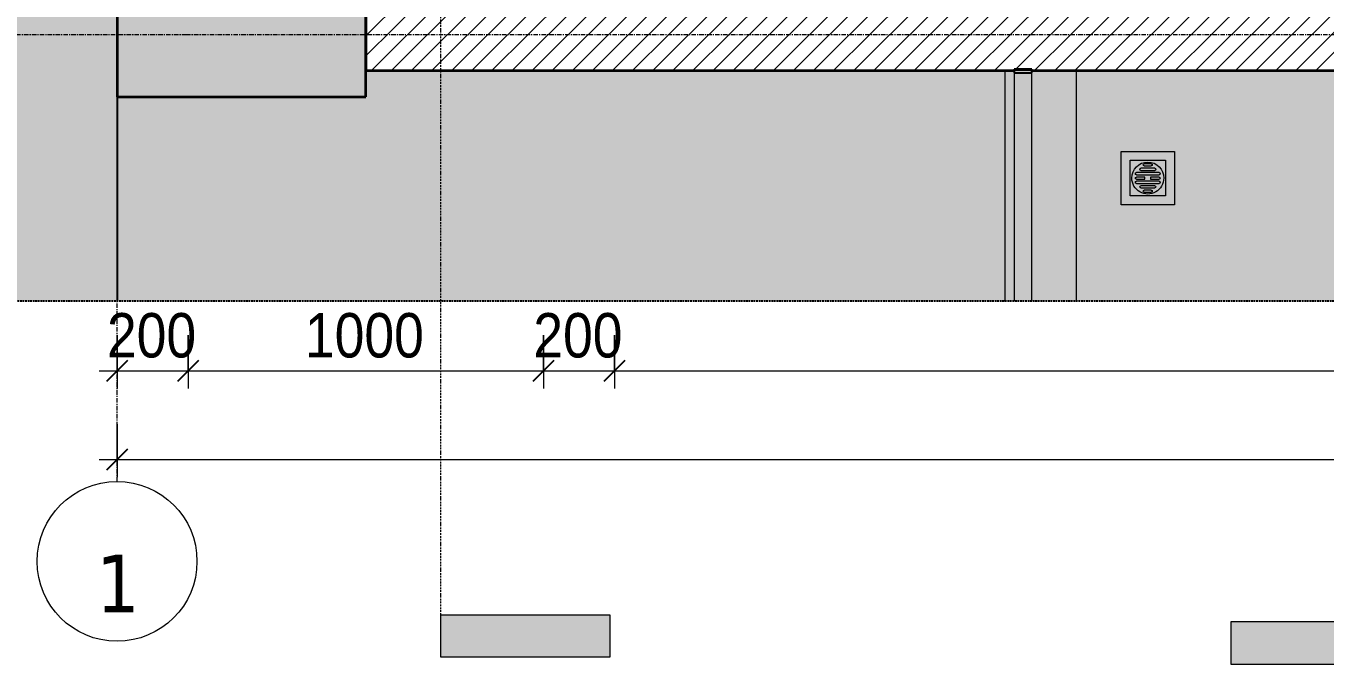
# Model space of a CAD drawing. Header units: millimetres. Extents: x 31499 to 223976, y 3719 to 80291.
# Drawn here: x 33396 to 37053, y 68165 to 69962 of the extents above; entities that cross this region are included whole.
import ezdxf

# ---------------------------------------------------------------- set-up
doc = ezdxf.new("R2010")
doc.units = ezdxf.units.MM
for name, pattern in [('Dash - Tight', [4.5, 3, -1.5]), ('Dash Dot 3_16_', [7.9375, 4.7625, -1.5875, 0, -1.5875]), ('Grid Line', [22.225, 12.7, -3.175, 3.175, -3.175]), ('Hidden', [7.14375, 4.7625, -2.38125])]:
    doc.linetypes.add(name, pattern=pattern)
for name, color, linetype, lineweight in [('0-1', 7, 'Continuous', 5), ('A-ANNO-DIMS', 211, 'Continuous', 9), ('A-ANNO-DIMS-50', 211, 'Continuous', 9), ('A-DETL-GENF-3', 92, 'Dash - Tight', 18), ('A-DETL-GENF-4', 92, 'Hidden', 25), ('A-DETL-GENF-5', 9, 'Continuous', 18), ('A-DETL-MEDM', 33, 'Continuous', 35), ('A-DETL-THIN', 151, 'Continuous', 18), ('A-FLOR-HRAL', 11, 'Continuous', 18), ('A-FLOR-HRAL-1', 9, 'Continuous', 18), ('A-FLOR-HRAL-2', 90, 'Continuous', 25), ('A-FLOR-HRAL-3', 31, 'Continuous', 25), ('A-WALL-4', 9, 'Continuous', 18), ('A-WALL-7', 113, 'Continuous', 35), ('A-WALL-PATT-2', 111, 'Continuous', 18), ('G-ANNO-SYMB', 111, 'Continuous', 9), ('G-ANNO-SYMB-1', 111, 'Dash Dot 3_16_', 18), ('G-IMPT', 8, 'Continuous', 18), ('M-EQPM', 50, 'Continuous', 18), ('M-EQPM-1', 50, 'Continuous', 25), ('S-COLS-5', 10, 'Continuous', 35), ('S-COLS-6', 254, 'Continuous', 35), ('S-GRID-1', 1, 'Grid Line', 9), ('S-GRID-IDEN', 1, 'Continuous', 9)]:
    doc.layers.add(name, color=color, linetype=linetype, lineweight=lineweight)
doc.layers.add('A-DETL-GENF-2', color=7, linetype='Continuous', lineweight=18, transparency=0.2)
doc.styles.add('Tahoma_B', font='tahomabd.ttf', dxfattribs={"height": 162.5})
doc.styles.add('UTM Avo', font='', dxfattribs={"width": 0.9, "height": 125})
doc.styles.get('UTM Avo').set_extended_font_data('UTM Avo')
doc.dimstyles.new('1_Dim_chi_tiet_2_5', dxfattribs={"dimscale": 304.8, "dimtxt": 124.912619, "dimasz": 0.19685, "dimexe": 0.164042, "dimexo": 0.0625, "dimgap": 0.016404, "dimtad": 1, "dimdec": 0, "dimrnd": 5, "dimzin": 0, "dimdsep": 46, "dimtxsty": 'UTM Avo', "dimblk1": 'OBLIQUE', "dimblk2": 'OBLIQUE', "dimsah": 1, "dimcen": 0.09, "dimdle": 0.164042, "dimazin": 0, "dimtfac": 1, "dimtdec": 4, "dimtix": 1, "dimtmove": 0, "dimatfit": 3, "dimfxl": 0.328084, "dimfxlon": 1, "dimtvp": 1, "dimtolj": 1, "dimtzin": 0, "dimarcsym": 2})

# ---------------------------------------------------------------- blocks, each defined once
blk = doc.blocks.new('NCV_TKTC_KET CAU_rvt-1-TKCS_CĂN HỘ LOẠI 2A - MẶT BẰNG')
at = {"layer": 'S-COLS-5'}
for p, q in [((33652.6, 70111.9), (33652.6, 69761.9)), ((34352.6, 69761.9), (34352.6, 69836.9)), ((33652.6, 69761.9), (34352.6, 69761.9))]:
    blk.add_line(p, q, dxfattribs=at)
at = {"layer": 'S-COLS-6'}
blk.add_line((34352.6, 69836.9), (34352.6, 70111.9), dxfattribs=at)
blk = doc.blocks.new('Railing - 50 x 10mm-901205-TKCS_CĂN HỘ LOẠI 2A - MẶT BẰNG')
at = {"layer": 'A-FLOR-HRAL-2'}
for p, q in [((25, 5), (-25, 5)), ((-25, 5), (-25, 1.6)), ((25, 1.6), (25, 5))]:
    blk.add_line(p, q, dxfattribs=at)
at = {"layer": 'A-FLOR-HRAL-3'}
for p, q in [((-25, 1.6), (-25, -5)), ((25, -5), (25, 1.6)), ((-25, -5), (25, -5))]:
    blk.add_line(p, q, dxfattribs=at)
blk = doc.blocks.new('Railing - Railing-883693-TKCS_CĂN HỘ LOẠI 2A - MẶT BẰNG')
at = {"layer": 'A-FLOR-HRAL-1'}
for p, q in [((13269.1, 60569.6), (13269.1, 59926.3)), ((13319.1, 59926.3), (13319.1, 60569.6))]:
    blk.add_line(p, q, dxfattribs=at)
blk.add_blockref('Railing - 50 x 10mm-901205-TKCS_CĂN HỘ LOẠI 2A - MẶT BẰNG', (13294.1, 60574.6))
blk = doc.blocks.new('NCV_TKTC_TANG 2_rvt-1-TKCS_CĂN HỘ LOẠI 2A - MẶT BẰNG')
at = {"layer": 'A-WALL-4'}
for p, q in [((36152.6, 69186.9), (36152.6, 69836.9)), ((36352.6, 69836.9), (36352.6, 69186.9))]:
    blk.add_line(p, q, dxfattribs=at)
at = {"layer": 'A-FLOR-HRAL'}
blk.add_blockref('Railing - Railing-883693-TKCS_CĂN HỘ LOẠI 2A - MẶT BẰNG', (22908.5, 9260.7), dxfattribs=at)
blk = doc.blocks.new('TKTC_XREF_251221_MB TANG 2-7 - TKTC_XREF_260130_MB TANG 2-5_dwg_THU NUOC - THU NUOC-444531-TKCS_MB TẦNG 1-V10-TKCS_CĂN HỘ LOẠI 2A - MẶT BẰNG')
at = {"layer": 'G-IMPT'}
for p, q in [((-23.3, 10.8), (40.9, 10.8)), ((40.9, 4.8), (-23.3, 4.8)), ((-11, 23.3), (28.5, 23.3)), ((28.5, 17.3), (-11, 17.3)), ((-1.1, 35.6), (18.5, 35.6)), ((18.5, 29.6), (-1.1, 29.6)), ((-23.3, -13.6), (40.9, -13.6)), ((40.9, -19.6), (-23.3, -19.6)), ((-11, -26.1), (28.5, -26.1)), ((28.5, -32.1), (-11, -32.1)), ((-1.1, -38.5), (18.5, -38.5)), ((18.5, -44.5), (-1.1, -44.5))]:
    blk.add_line(p, q, dxfattribs=at)
at = {"layer": 'G-IMPT', "flags": 128}
for points in [[(83.7, -79.4), (83.7, 70.6), (-66.3, 70.6), (-66.3, -79.4)], [(58.7, -54.4), (58.7, 45.6), (-41.3, 45.6), (-41.3, -54.4)]]:
    blk.add_lwpolyline(points, close=True, dxfattribs=at)
for points in [[(-23.3, -1.2), (0.7, -1.2), (0.7, -7.2), (-23.3, -7.2)], [(40.9, -7.2), (16.7, -7.2), (16.7, -1.2), (40.9, -1.2)]]:
    blk.add_lwpolyline(points, dxfattribs=at)
at = {"layer": 'G-IMPT'}
for centre, radius, start, end in [((8.7, -4.4), 45, 360, 180), ((8.7, -4.4), 45, 360, 180), ((-23.3, 7.8), 3, 90, 270), ((-11, 20.3), 3, 90, 270), ((-1.1, 32.6), 3, 90, 270), ((18.5, 32.6), 3, 270, 90), ((28.5, 20.3), 3, 270, 90), ((40.9, 7.8), 3, 270, 90), ((8.7, -4.4), 45, 180, 360), ((8.7, -4.4), 45, 180, 360), ((-23.3, -4.2), 3, 90, 270), ((-23.3, -16.6), 3, 90, 270), ((-11, -29.1), 3, 90, 270), ((28.5, -29.1), 3, 270, 90), ((40.9, -4.2), 3, 270, 90), ((40.9, -16.6), 3, 270, 90), ((-1.1, -41.5), 3, 90, 270), ((18.5, -41.5), 3, 270, 90)]:
    blk.add_arc(centre, radius, start, end, dxfattribs=at)
blk = doc.blocks.new('TKTC_XREF_251221_MB TANG 2-7 - TKTC_XREF_251221_MB TANG 2-7-2039446-TKCS_CĂN HỘ LOẠI 2A - MẶT BẰNG')
at = {"layer": 'M-EQPM-1'}
blk.add_line((0, 52525), (0, 51950), dxfattribs=at)
at = {"extrusion": (0, 0, -1), "zscale": -1, "rotation": 180}
blk.add_blockref('TKTC_XREF_251221_MB TANG 2-7 - TKTC_XREF_260130_MB TANG 2-5_dwg_THU NUOC - THU NUOC-444531-TKCS_MB TẦNG 1-V10-TKCS_CĂN HỘ LOẠI 2A - MẶT BẰNG', (-2892.4, 52292.3), dxfattribs=at)
blk = doc.blocks.new('BORDER VIEW - BORDER VIEW-3749566-TKCS_CĂN HỘ LOẠI 2A - MẶT BẰNG')
at = {"layer": 'A-DETL-GENF-4'}
blk.add_line((9825.9, 0), (150, 0), dxfattribs=at)
blk = doc.blocks.new('Grid - M_Grid Head - Circle-353313-TKCS_CĂN HỘ LOẠI 2A - MẶT BẰNG')
at = {"layer": 'S-GRID-IDEN'}
blk.add_circle((0, 0), 4.5, dxfattribs=at)
blk = doc.blocks.new('Section - 3_32_ x 3_8_-4701953-TKCS_CĂN HỘ LOẠI 2A - MẶT BẰNG')
at = {"layer": 'G-ANNO-SYMB'}
blk.add_hatch(color=256, dxfattribs=at).paths.add_polyline_path([(0, 9.525), (0, 0), (-2.38125, 0), (-2.38125, 9.525)])
for p, q in [((0, 9.525), (-2.38125, 9.525)), ((-2.38125, 9.525), (-2.38125, 0)), ((0, 0), (0, 9.525)), ((-2.38125, 0), (0, 0))]:
    blk.add_line(p, q, dxfattribs=at)
blk = doc.blocks.new('DIMBLOCK20-TKCS_CĂN HỘ LOẠI 2A - MẶT BẰNG')
at = {"layer": 'A-ANNO-DIMS-50'}
for p, q in [((33652.6, 68840.8), (33652.6, 68690.8)), ((33652.6, 68740.8), (33652.6, 68840.8)), ((42052.6, 68840.8), (42052.6, 68690.8)), ((42052.6, 68740.8), (42052.6, 68840.8)), ((33602.6, 68740.8), (42052.6, 68740.8))]:
    blk.add_line(p, q, dxfattribs=at)
at = {"layer": 'A-ANNO-DIMS-50', "lineweight": 25}
for p, q in [((33652.6, 68740.8), (33622.6, 68710.8)), ((33652.6, 68740.8), (33682.6, 68770.8)), ((42052.6, 68740.8), (42022.6, 68710.8)), ((42052.6, 68740.8), (42082.6, 68770.8))]:
    blk.add_line(p, q, dxfattribs=at)
at = {"layer": 'A-ANNO-DIMS-50', "color": 0, "insert": (37681.4, 68903.2), "char_height": 125, "width": 410.824, "attachment_point": 1, "line_spacing_factor": 1.110334, "style": 'UTM Avo'}
blk.add_mtext('8400', dxfattribs=at)
blk = doc.blocks.new('_Oblique')
at = {"color": 0, "linetype": 'ByBlock', "lineweight": -2}
blk.add_line((-0.5, -0.5), (0.5, 0.5), dxfattribs=at)
blk = doc.blocks.new('DIMBLOCK58-TKCS_CĂN HỘ LOẠI 2A - MẶT BẰNG')
at = {"layer": 'A-ANNO-DIMS-50'}
for p, q in [((33652.6, 69090.8), (33652.6, 68940.8)), ((33652.6, 68990.8), (33652.6, 69090.8)), ((33852.6, 69090.8), (33852.6, 68940.8)), ((33852.6, 68990.8), (33852.6, 69090.8)), ((33602.6, 68990.8), (33852.6, 68990.8))]:
    blk.add_line(p, q, dxfattribs=at)
at = {"layer": 'A-ANNO-DIMS-50', "lineweight": 25}
for p, q in [((33652.6, 68990.8), (33682.6, 69020.8)), ((33852.6, 68990.8), (33882.6, 69020.8)), ((33652.6, 68990.8), (33622.6, 68960.8)), ((33852.6, 68990.8), (33822.6, 68960.8))]:
    blk.add_line(p, q, dxfattribs=at)
at = {"layer": 'A-ANNO-DIMS-50', "color": 0, "insert": (33624.2, 69153.2), "char_height": 125, "width": 308.118, "attachment_point": 1, "line_spacing_factor": 1.110334, "style": 'UTM Avo'}
blk.add_mtext('200', dxfattribs=at)
blk = doc.blocks.new('DIMBLOCK59-TKCS_CĂN HỘ LOẠI 2A - MẶT BẰNG')
at = {"layer": 'A-ANNO-DIMS-50'}
for p, q in [((33852.6, 69090.8), (33852.6, 68940.8)), ((33852.6, 68990.8), (33852.6, 69090.8)), ((34852.6, 69090.8), (34852.6, 68940.8)), ((34852.6, 68990.8), (34852.6, 69090.8)), ((33852.6, 68990.8), (34852.6, 68990.8))]:
    blk.add_line(p, q, dxfattribs=at)
at = {"layer": 'A-ANNO-DIMS-50', "lineweight": 25}
for p, q in [((33852.6, 68990.8), (33882.6, 69020.8)), ((34852.6, 68990.8), (34882.6, 69020.8)), ((33852.6, 68990.8), (33822.6, 68960.8)), ((34852.6, 68990.8), (34822.6, 68960.8))]:
    blk.add_line(p, q, dxfattribs=at)
at = {"layer": 'A-ANNO-DIMS-50', "color": 0, "insert": (34181.4, 69153.2), "char_height": 125, "width": 410.824, "attachment_point": 1, "line_spacing_factor": 1.110334, "style": 'UTM Avo'}
blk.add_mtext('1000', dxfattribs=at)
blk = doc.blocks.new('DIMBLOCK60-TKCS_CĂN HỘ LOẠI 2A - MẶT BẰNG')
at = {"layer": 'A-ANNO-DIMS-50'}
for p, q in [((34852.6, 69090.8), (34852.6, 68940.8)), ((34852.6, 68990.8), (34852.6, 69090.8)), ((35052.6, 69090.8), (35052.6, 68940.8)), ((35052.6, 68990.8), (35052.6, 69090.8)), ((34852.6, 68990.8), (35052.6, 68990.8))]:
    blk.add_line(p, q, dxfattribs=at)
at = {"layer": 'A-ANNO-DIMS-50', "lineweight": 25}
for p, q in [((34852.6, 68990.8), (34882.6, 69020.8)), ((35052.6, 68990.8), (35082.6, 69020.8)), ((34852.6, 68990.8), (34822.6, 68960.8)), ((35052.6, 68990.8), (35022.6, 68960.8))]:
    blk.add_line(p, q, dxfattribs=at)
at = {"layer": 'A-ANNO-DIMS-50', "color": 0, "insert": (34824.2, 69153.2), "char_height": 125, "width": 308.118, "attachment_point": 1, "line_spacing_factor": 1.110334, "style": 'UTM Avo'}
blk.add_mtext('200', dxfattribs=at)
blk = doc.blocks.new('DIMBLOCK61-TKCS_CĂN HỘ LOẠI 2A - MẶT BẰNG')
at = {"layer": 'A-ANNO-DIMS-50'}
for p, q in [((35052.6, 69090.8), (35052.6, 68940.8)), ((35052.6, 68990.8), (35052.6, 69090.8)), ((41852.6, 69090.8), (41852.6, 68940.8)), ((41852.6, 68990.8), (41852.6, 69090.8)), ((35052.6, 68990.8), (41852.6, 68990.8))]:
    blk.add_line(p, q, dxfattribs=at)
at = {"layer": 'A-ANNO-DIMS-50', "lineweight": 25}
for p, q in [((35052.6, 68990.8), (35082.6, 69020.8)), ((41852.6, 68990.8), (41882.6, 69020.8)), ((35052.6, 68990.8), (35022.6, 68960.8)), ((41852.6, 68990.8), (41822.6, 68960.8))]:
    blk.add_line(p, q, dxfattribs=at)
at = {"layer": 'A-ANNO-DIMS-50', "color": 0, "insert": (38281.4, 69153.2), "char_height": 125, "width": 410.824, "attachment_point": 1, "line_spacing_factor": 1.110334, "style": 'UTM Avo'}
blk.add_mtext('6800', dxfattribs=at)

msp = doc.modelspace()

# ---------------------------------------------------------------- hatches: boundary and pattern name
at = {"layer": 'A-DETL-GENF-2'}
h = msp.add_hatch(color=256, dxfattribs=at)
h.paths.add_polyline_path([(38862.6, 69186.9), (42878.4, 69186.9), (42917.2, 69192.1), (42953.4, 69207), (42984.5, 69230.9), (43008.3, 69261.9), (43023.3, 69298.1), (43028.4, 69336.9), (43028.4, 78671.9), (43023.3, 78710.7), (43008.3, 78746.9), (42984.5, 78778), (42953.4, 78801.8), (42917.2, 78816.8), (42878.4, 78821.9), (33202.6, 78821.9), (33163.7, 78816.8), (33127.6, 78801.8), (33096.5, 78778), (33072.7, 78746.9), (33057.7, 78710.7), (33052.6, 78668.1), (33052.6, 69336.9), (33057.7, 69298.1), (33072.7, 69261.9), (33096.5, 69230.9), (33127.6, 69207), (33163.7, 69192.1), (33202.6, 69186.9), (38852.6, 69186.9)])
h.paths.add_polyline_path([(37495.5, 69694.2), (37483, 69695.9), (37471.4, 69700.7), (37461.4, 69708.3), (37453.7, 69718.3), (37448.9, 69729.9), (37447.3, 69742.4), (37450.5, 69742.4), (37452.3, 69729.9), (37457.7, 69718.3), (37463.6, 69710.6), (37473, 69703.4), (37483.8, 69698.9), (37495.5, 69697.4), (37507.9, 69699.2), (37519.5, 69704.6), (37527.3, 69710.6), (37534.4, 69719.9), (37538.9, 69730.7), (37540.5, 69742.4), (37543.6, 69742.4), (37542, 69729.9), (37537.2, 69718.3), (37529.5, 69708.3), (37518, 69700), (37507.1, 69695.7), (37503.3, 69695.2)])
h.paths.add_polyline_path([(38042.6, 69761.9), (37552.6, 69761.9), (37552.6, 69836.9), (34352.6, 69836.9), (34352.6, 69761.9), (33652.6, 69761.9), (33652.6, 76536.9), (36152.6, 76536.9), (36152.6, 78036.9), (34052.6, 78036.9), (34052.6, 77886.9), (33652.6, 77886.9), (33652.6, 78238.6), (42252.6, 78238.6), (42252.6, 78640.2), (42652.6, 78640.2), (42652.2, 74516.9), (42052.6, 74516.9), (42052.6, 69836.9), (38852.6, 69836.9), (38852.6, 69761.9), (38052.6, 69761.9)])
h.paths.add_polyline_path([(42369, 73111.9), (42252.6, 73111.9), (42252.6, 73311.9), (42652.6, 73311.9), (42652.6, 73111.9), (42472.5, 73111.9)])
at = {"layer": 'A-DETL-GENF-5'}
h = msp.add_hatch(dxfattribs=at)
h.set_pattern_fill('FP_2', color=256, style=0, pattern_type=2)
h.set_pattern_definition([(50, (0, 0), (364.3679, -31.8783), [38.1, -419.1]), (355, (0, 0), (-70.4859, 382.1133), [30.48, -335.28]), (100.451, (30.36, -2.66), (293.885, 350.2334), [32.38, -356.18]), (46.184, (0, 101.6), (542.1585, -84.0858), [57.15, -628.65]), (96.636, (45.2, 94.6), (474.805, 494.8554), [48.57, -534.27]), (351.184, (0, 101.6), (474.8102, 494.85), [45.72, -502.92]), (21, (50.8, 76.2), (303.2285, -204.5305), [38.1, -419.1]), (326, (50.8, 76.2), (123.6039, 368.376), [30.48, -335.28]), (71.451, (76.07, 59.16), (426.8341, 163.8427), [32.38, -356.18]), (37.5, (0, 0), (6.17665, 169.11015), [3.353, -327.863, 3.353, -337.007, -336.55]), (37.5, (0, 0), (6.17665, 169.11015), [-671.576, 3.353, -333.197]), (7.5, (0, 0), (133.63888, 200.3615), [3.353, -190.703, 3.353, -320.243, -128.27]), (7.5, (0, 0), (133.63888, 200.3615), [-517.652, 3.353, -124.917]), (327.5, (-113.28, 0), (271.18182, -11.45836), [3.353, -123.647, 3.353, -392.887, -525.78]), (327.5, (-113.28, 0), (271.18182, -11.45836), [-523.24, 3.353, -522.427]), (317.5, (-164.08, 0), (296.2585, 50.85285), [3.353, -161.747, 3.353, -259.791, -373.38]), (317.5, (-164.08, 0), (296.2585, 50.85285), [-428.244, 3.353, -370.027]), (45, (0, 0), (-125.7236, 125.7236), []), (45, (0, 190.5), (-125.7236, 125.7236), [])])
h.paths.add_polyline_path([(38052.6, 69761.9), (38852.6, 69762), (38852.6, 70111.9), (37552.7, 70111.9), (37552.7, 69761.9), (37683.7, 69761.9)])
h.paths.add_polyline_path([(33677.6, 69761.9), (34352.6, 69761.9), (34352.6, 70111.9), (33652.6, 70111.9), (33652.6, 69761.9)])
h.paths.add_polyline_path([(41852.6, 69836.9), (42052.6, 69836.9), (42052.6, 70036.9), (41852.6, 70036.9), (41852.6, 69963.7)])
h.paths.add_polyline_path([(42052.6, 71936.9), (42052.6, 72136.9), (41852.6, 72136.9), (41852.6, 71936.9), (41884.8, 71936.9)])
h.paths.add_polyline_path([(34352.6, 73039), (34352.6, 73386.9), (33652.6, 73386.9), (33652.6, 73039), (33852.6, 73039)])
h.paths.add_polyline_path([(36952.6, 73236.9), (37052.6, 73236.9), (37052.6, 73436.9), (36952.6, 73436.9), (36952.6, 73336.9)])
h.paths.add_polyline_path([(38052.6, 73236.9), (38152.6, 73236.9), (38152.6, 73436.9), (38052.6, 73436.9), (38052.6, 73336.9)])
h.paths.add_polyline_path([(39952.6, 73236.9), (40052.6, 73236.9), (40052.6, 73436.9), (39952.6, 73436.9), (39952.6, 73273.5)])
h.paths.add_polyline_path([(42652.2, 74516.9), (42653, 74516.9), (42652.6, 74916.9), (42452.6, 74916.9), (42452.6, 74516.9)])
h.paths.add_polyline_path([(38152.6, 76336.9), (38152.6, 76536.9), (38052.6, 76536.9), (38052.6, 76336.9)])
h.paths.add_polyline_path([(36957.3, 76336.9), (37052.6, 76336.9), (37052.6, 76536.9), (36952.6, 76536.9), (36952.6, 76336.9)])
h.paths.add_polyline_path([(33852.6, 76336.9), (33852.6, 76536.9), (33652.6, 76536.9), (33652.6, 76336.9)])
h.paths.add_polyline_path([(38152.6, 77886.9), (38652.6, 77886.9), (38652.6, 78236.9), (37952.6, 78236.9), (37952.6, 77886.9), (38052.6, 77886.9)])
h.paths.add_polyline_path([(34052.6, 77886.9), (34052.6, 78236.9), (33652.6, 78236.9), (33652.6, 77886.9), (33890.6, 77886.9)])
h.paths.add_polyline_path([(42252.6, 77936.9), (42652.6, 77936.9), (42652.2, 78640.2), (42252.6, 78640.2), (42252.6, 78029)])
at = {"layer": 'A-WALL-PATT-2'}
h = msp.add_hatch(dxfattribs=at)
h.set_pattern_fill('FP_1', color=256, style=0, pattern_type=2)
h.set_pattern_definition([(45, (0, 0), (-28.284271, 28.284271), [])])
h.paths.add_polyline_path([(34852.6, 69836.9), (36177.6, 69836.9), (36177.6, 69840.3), (36227.6, 69840.3), (36227.6, 69836.9), (37552.6, 69836.9), (37552.6, 70036.9), (34352.6, 70036.9), (34352.6, 69836.9)])

# ---------------------------------------------------------------- linework, layer by layer
at = {"layer": 'A-DETL-MEDM'}
for p, q in [((33652.6, 70111.9), (33652.6, 69761.9)), ((34352.6, 69761.9), (34352.6, 70111.9)), ((33652.6, 69761.9), (34352.6, 69761.9))]:
    msp.add_line(p, q, dxfattribs=at)
at = {"layer": 'A-DETL-THIN'}
msp.add_line((37552.7, 69836.9), (34352.6, 69836.9), dxfattribs=at)
at = {"layer": 'A-WALL-7'}
for p, q in [((34352.6, 70036.9), (34352.6, 69836.9)), ((34352.6, 69836.9), (36177.6, 69836.9)), ((36227.6, 69836.9), (37552.6, 69836.9))]:
    msp.add_line(p, q, dxfattribs=at)
at = {"layer": 'G-ANNO-SYMB-1'}
msp.add_line((34563.8, 68303.6), (34563.8, 79537.3), dxfattribs=at)
at = {"layer": 'S-GRID-1'}
for p, q in [((33652.6, 69928.9), (33652.6, 78028.3)), ((33847.7, 69936.9), (32597.7, 69936.9)), ((33652.6, 68678.9), (33652.6, 69928.9)), ((42504.9, 69936.9), (33847.7, 69936.9))]:
    msp.add_line(p, q, dxfattribs=at)

# ---------------------------------------------------------------- block references
at = {"layer": '0-1'}
for name in ['NCV_TKTC_KET CAU_rvt-1-TKCS_CĂN HỘ LOẠI 2A - MẶT BẰNG', 'NCV_TKTC_TANG 2_rvt-1-TKCS_CĂN HỘ LOẠI 2A - MẶT BẰNG']:
    msp.add_blockref(name, (0, 0), dxfattribs=at)
at = {"layer": 'A-DETL-GENF-3'}
msp.add_blockref('BORDER VIEW - BORDER VIEW-3749566-TKCS_CĂN HỘ LOẠI 2A - MẶT BẰNG', (33052.6, 69186.9), dxfattribs=at)
at = {"layer": 'G-ANNO-SYMB', "extrusion": (0, 0, -1), "xscale": 49.99999999999998, "yscale": 49.99999999999998, "zscale": 49.99999999999998, "rotation": 90.00000000000001}
msp.add_blockref('Section - 3_32_ x 3_8_-4701953-TKCS_CĂN HỘ LOẠI 2A - MẶT BẰNG', (-34563.8, 68303.6), dxfattribs=at)
at = {"layer": 'G-ANNO-SYMB', "xscale": 49.99999999999998, "yscale": 49.99999999999998, "zscale": 49.99999999999998, "rotation": 90}
msp.add_blockref('Section - 3_32_ x 3_8_-4701953-TKCS_CĂN HỘ LOẠI 2A - MẶT BẰNG', (37263.8, 68283.8), dxfattribs=at)
at = {"layer": 'M-EQPM'}
msp.add_blockref('TKTC_XREF_251221_MB TANG 2-7 - TKTC_XREF_251221_MB TANG 2-7-2039446-TKCS_CĂN HỘ LOẠI 2A - MẶT BẰNG', (33652.6, 17236.9), dxfattribs=at)
at = {"layer": 'S-GRID-IDEN', "xscale": 49.99999999999998, "yscale": 49.99999999999998, "zscale": 49.99999999999998}
msp.add_blockref('Grid - M_Grid Head - Circle-353313-TKCS_CĂN HỘ LOẠI 2A - MẶT BẰNG', (33652.6, 68453.9), dxfattribs=at)

# ---------------------------------------------------------------- dimensions: what is measured, and where the dimension line sits
at = {"layer": 'A-ANNO-DIMS'}
for base, p1, p2, override, picture, middle in [((33852.6, 68990.8), (33652.6, 69090.8), (33852.6, 69090.8), {"dimpost": '<>', "dimfxl": 200}, 'DIMBLOCK58-TKCS_CĂN HỘ LOẠI 2A - MẶT BẰNG', (33752.6, 69060.5)), ((34852.6, 68990.8), (33852.6, 69090.8), (34852.6, 69090.8), {"dimpost": '<>', "dimfxl": 1000}, 'DIMBLOCK59-TKCS_CĂN HỘ LOẠI 2A - MẶT BẰNG', (34352.6, 69060.5)), ((35052.6, 68990.8), (34852.6, 69090.8), (35052.6, 69090.8), {"dimpost": '<>', "dimfxl": 200}, 'DIMBLOCK60-TKCS_CĂN HỘ LOẠI 2A - MẶT BẰNG', (34952.6, 69060.5)), ((41852.6, 68990.8), (35052.6, 69090.8), (41852.6, 69090.8), {"dimpost": '<>', "dimfxl": 6800.071331}, 'DIMBLOCK61-TKCS_CĂN HỘ LOẠI 2A - MẶT BẰNG', (38452.6, 69060.5)), ((42052.6, 68740.8), (33652.6, 68840.8), (42052.6, 68840.8), {"dimpost": '<>', "dimfxl": 8400.071331}, 'DIMBLOCK20-TKCS_CĂN HỘ LOẠI 2A - MẶT BẰNG', (37852.6, 68810.5))]:
    dim = msp.add_linear_dim(base=base, p1=p1, p2=p2, dimstyle='1_Dim_chi_tiet_2_5', override=override, dxfattribs=at)
    dim.commit()
    dim.dimension.update_dxf_attribs({"geometry": picture, "text_midpoint": middle})

# ---------------------------------------------------------------- next in the draw order: texts
at = {"layer": 'S-GRID-IDEN', "insert": (33654.9, 68391.4), "char_height": 162.5, "width": 145.5, "attachment_point": 5, "line_spacing_factor": 0.996129, "style": 'Tahoma_B', "bg_fill": 3, "box_fill_scale": 1.25, "bg_fill_color": 256, "bg_fill_true_color": 13158600, "bg_fill_transparency": 0}
msp.add_mtext('\\pt634.99962,1269.99925,1905.0005,2540.00013,3174.99975,3809.99937,4445.00062,5080.00025,5714.99987,6349.9995,6985.00075,7620.00037,8255,8889.99962,9524.99925,10160.0005,10795.00013,11429.99975,12064.99938,12700.00063,13335.00025,13969.99988,14604.9995,15240.00075,15875.00038,16510,17144.99963,17779.99925,18415.0005,19050.00013,19684.99975,20319.99938;1', dxfattribs=at)

doc.saveas('drawing.dxf')
